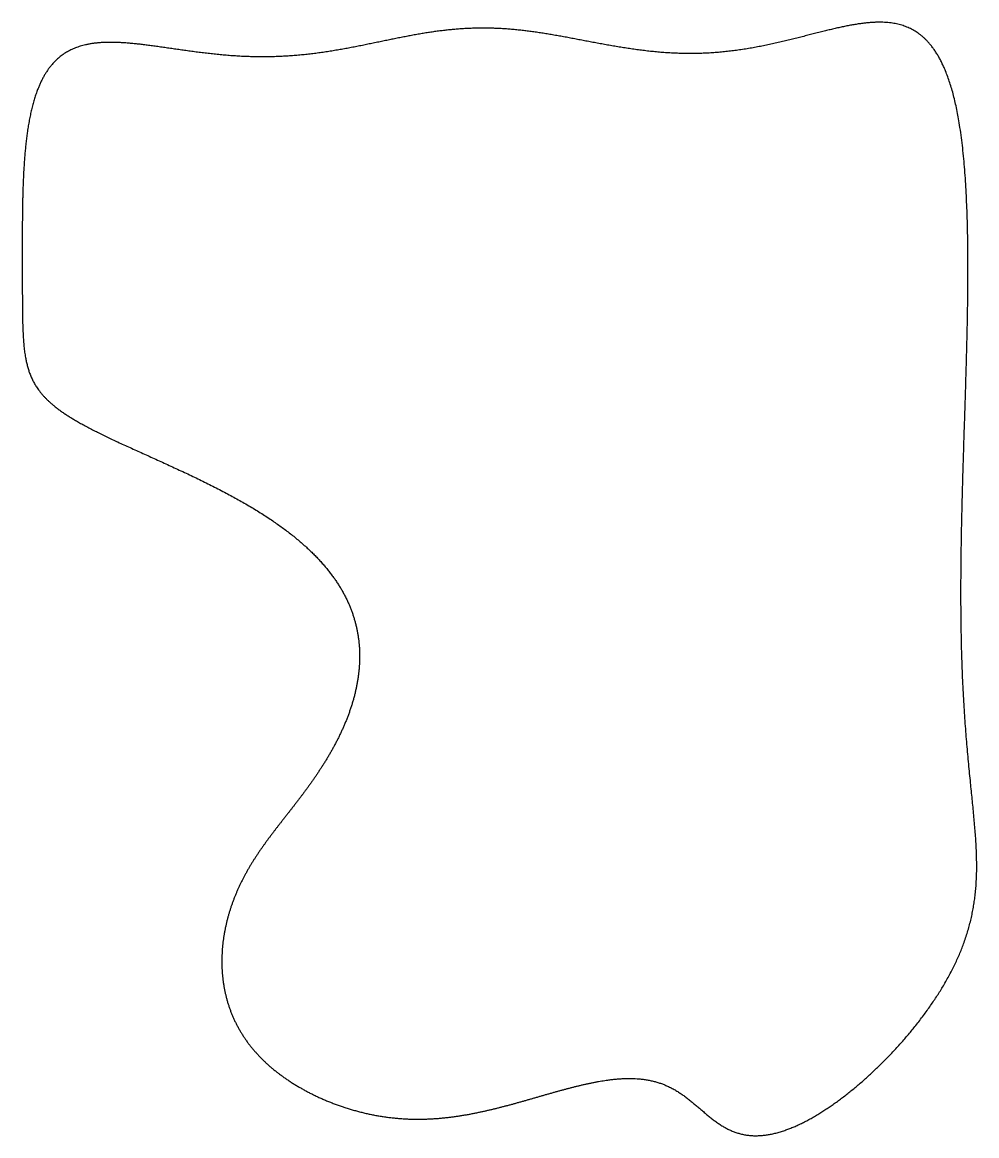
# Model space of a CAD drawing. Header units: millimetres. Extents: x 0 to 99, y -63 to 53.
import ezdxf

# ---------------------------------------------------------------- set-up
doc = ezdxf.new("R2010")
doc.units = ezdxf.units.MM
doc.layers.get('0').update_dxf_attribs({"linetype": 'CONTINUOUS'})

msp = doc.modelspace()

# ---------------------------------------------------------------- linework, layer by layer
msp.add_open_spline([(0, 29.25, 0), (0, 30.26, 0), (0, 32.31, 0), (0.03, 35.46, 0), (0.21, 39.56, 0), (0.87, 44.03, 0), (2.16, 47.47, 0), (4.21, 49.66, 0), (7.06, 50.62, 0), (10.65, 50.58, 0), (14.79, 49.97, 0), (19.29, 49.27, 0), (23.93, 48.87, 0), (28.54, 49.02, 0), (33.03, 49.67, 0), (37.38, 50.61, 0), (41.62, 51.51, 0), (45.81, 52.05, 0), (50.01, 52.05, 0), (54.29, 51.49, 0), (58.66, 50.62, 0), (63.16, 49.75, 0), (67.75, 49.23, 0), (72.38, 49.3, 0), (76.98, 50.03, 0), (81.41, 51.16, 0), (85.52, 52.28, 0), (89.18, 52.85, 0), (92.26, 52.38, 0), (94.67, 50.49, 0), (96.43, 47.06, 0), (97.56, 42.15, 0), (98.16, 35.98, 0), (98.35, 28.87, 0), (98.26, 21.19, 0), (98.02, 13.32, 0), (97.75, 5.59, 0), (97.57, -1.74, 0), (97.52, -8.51, 0), (97.65, -14.64, 0), (97.96, -20.11, 0), (98.39, -24.96, 0), (98.86, -29.27, 0), (99.22, -33.19, 0), (99.28, -36.9, 0), (98.79, -40.57, 0), (97.55, -44.37, 0), (95.43, -48.35, 0), (92.42, -52.45, 0), (88.72, -56.4, 0), (84.69, -59.8, 0), (80.72, -62.23, 0), (77.17, -63.38, 0), (74.26, -63.14, 0), (71.95, -61.74, 0), (69.92, -59.79, 0), (67.73, -58.04, 0), (65.02, -57.06, 0), (61.69, -57.05, 0), (57.83, -57.83, 0), (53.69, -59.05, 0), (49.52, -60.28, 0), (45.5, -61.16, 0), (41.68, -61.53, 0), (38.05, -61.34, 0), (34.56, -60.62, 0), (31.2, -59.43, 0), (28.03, -57.78, 0), (25.22, -55.68, 0), (22.96, -53.12, 0), (21.41, -50.12, 0), (20.65, -46.81, 0), (20.65, -43.38, 0), (21.32, -40.04, 0), (22.53, -36.96, 0), (24.14, -34.18, 0), (26.03, -31.6, 0), (28.08, -29.05, 0), (30.17, -26.33, 0), (32.14, -23.32, 0), (33.79, -20.04, 0), (34.9, -16.55, 0), (35.28, -12.98, 0), (34.77, -9.46, 0), (33.29, -6.09, 0), (30.83, -2.95, 0), (27.48, -0.06, 0), (23.4, 2.57, 0), (18.83, 4.94, 0), (14.13, 7.08, 0), (9.7, 9.04, 0), (5.89, 10.88, 0), (3, 12.72, 0), (1.15, 14.74, 0), (0.26, 17.17, 0), (0, 20.3, 0), (0.01, 23.49, 0), (0, 26.27, 0), (0, 28.24, 0), (0, 29.25, 0)], degree=5)

doc.saveas('drawing.dxf')
